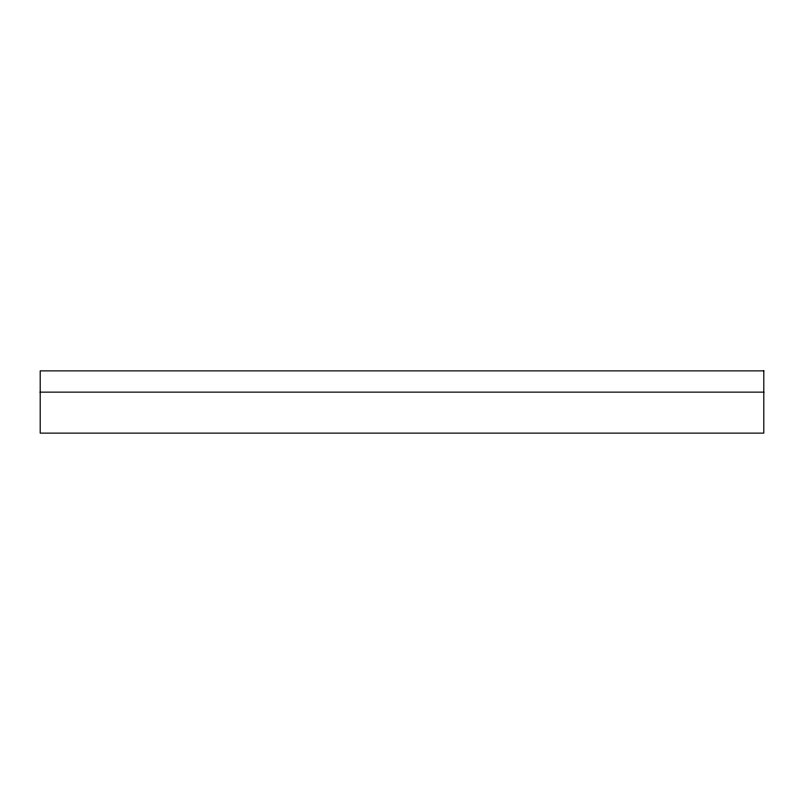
<?xml version="1.0" encoding="UTF-8"?>
<svg xmlns="http://www.w3.org/2000/svg" width="804" height="804" viewBox="0 0 804 804"><rect width="100%" height="100%" fill="white"/><g stroke="black" fill="none" stroke-linecap="round" stroke-linejoin="round"><path stroke-width="1.21" d="M40.2 392.141L763.8 392.141M763.8 370.875L40.2 370.875L40.2 433.125L763.8 433.125L763.8 370.875"/></g></svg>
